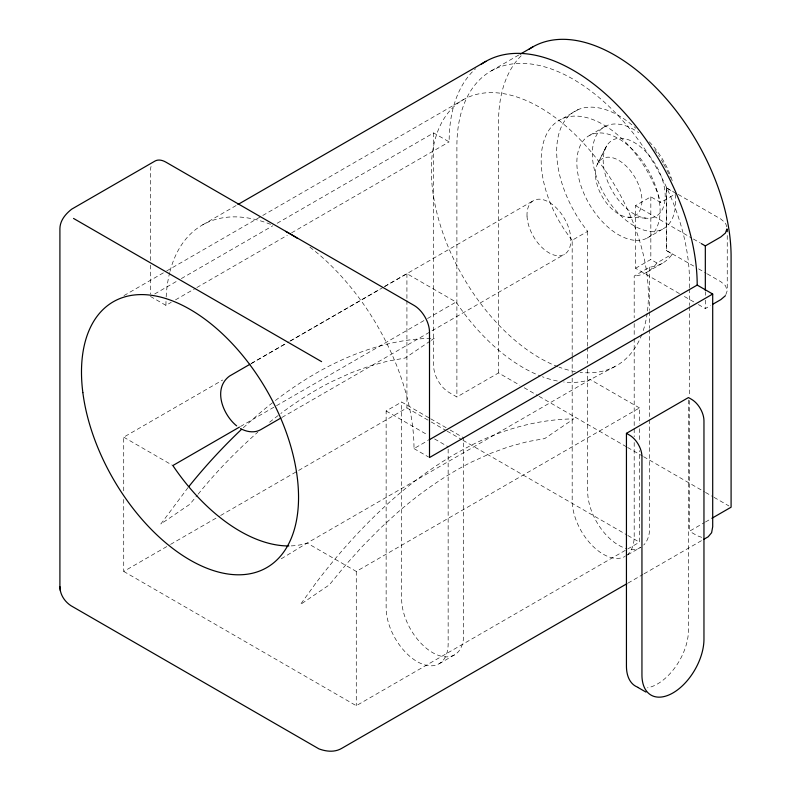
<?xml version="1.0" encoding="UTF-8"?>
<svg xmlns="http://www.w3.org/2000/svg" width="791" height="791" viewBox="0 0 791 791"><rect width="100%" height="100%" fill="white"/><g stroke="black" fill="none" stroke-linecap="round" stroke-linejoin="round"><path stroke-width="0.59" stroke-dasharray="3.96 2.97" d="M725.802 294.687L727.245 290.663L727.245 232.92M605.362 148.431L597.304 164.31L606.657 145.9M188.07 487.543L160.86 523.978L189.84 504.292L197.394 495.097M198.145 494.177C216.18 471.792 236.331 451.147 257.856 432.094M243.282 427.773L258.786 413.93A352.203 203.346 -60 0 1 273.815 401.729M430.175 341.05L405.19 358.016L387.491 361.21L369.179 366.223L351.253 372.749L331.834 381.588A337.925 195.1 -60 0 0 280.805 413.525M431.174 340.367L434.17 338.33C397.537 338.281 361.764 349.424 329.353 365.956A352.203 203.346 -60 0 0 274.764 400.997M281.25 558.792L307.126 543.061L590.323 379.561L616.219 365.847M439.074 663.778L454.578 654.829M625.79 555.895L628.44 554.333M202.694 224.842L236.895 205.096M491.369 70.834L519.133 54.806M123.96 295.616L165.596 271.57M166.664 270.957L261.692 216.091M262.76 215.478L463.486 99.587M154.7 293.965L177.055 281.062M181.317 278.6L272.875 225.742M277.137 223.28L433.636 132.928L449.14 141.876A175.404 101.268 60 0 1 475.638 68.698M150.438 296.427L165.942 305.375L171.261 302.31M175.523 299.848L195.753 288.171M196.821 287.558L287.311 235.303M291.572 232.851L449.14 141.876M562.688 118.541L578.191 109.593M589.789 135.271L605.293 126.323M250.955 363.712L286.263 343.324M290.544 340.852L380.422 288.962M384.693 286.49L533.421 200.627M123.722 490.875L123.722 437.166L222.736 380.006M251.479 363.405L288.745 341.9M289.803 341.277L383.497 287.192M384.555 286.579L406.92 273.666L456.061 302.043A153.474 88.612 60 0 0 540.065 375.863M240.494 426.497L426.478 319.119M427.526 318.516L456.061 302.043M572.18 356.375L572.18 240.266L587.683 231.318A87.702 50.634 60 0 1 561.63 126.224A87.702 50.634 60 0 1 635.885 128.32M679.41 293.599L635.559 268.287L635.559 205.63L650.835 196.801L660.673 202.486L676.176 193.538L666.338 187.853L666.338 250.51L672.399 254.01A87.702 50.634 60 0 1 649.698 267.121L634.194 276.069L634.194 317.883M666.338 187.853L673.349 191.64M281.962 417.421L564.428 254.336M647.176 238.051L662.68 229.103M448.151 449.169L448.151 643.706A43.851 25.322 60 0 1 417.144 661.602A43.851 25.322 60 0 1 386.137 607.903L386.137 410.974L401.64 402.026L429.74 418.251M635.559 268.287L650.835 259.458L656.896 262.968L672.399 254.01M666.338 250.51L693.697 266.043M123.722 499.418L123.722 571.438L169.501 545.009M170.559 544.386L219.542 516.118M220.6 515.505L406.92 407.929L430.175 421.356M646.969 272.144L662.472 263.195M433.636 132.928L433.636 365.65A21.921 12.656 60 0 0 449.14 392.504L456.891 396.983L498.538 372.937L519.875 385.257M309.894 247.128A175.404 101.268 60 0 1 414 448.596L427.891 440.577M698.344 304.535L705.325 308.559L710.486 305.583M291.207 545.889A153.474 88.612 60 0 0 307.126 543.061L356.276 571.438L639.474 407.929L639.474 423.798M123.722 571.438L356.276 705.701L626.69 549.567M627.757 548.954L639.474 542.191L639.474 450.652M627.728 554.778L640.621 547.412A43.851 25.322 60 0 1 628.667 549.102M689.445 400.483L689.445 531.245L704.395 522.614M705.463 522.001L710.802 518.916M628.014 583.076L642.974 574.444M644.042 573.821L701.746 540.51M628.123 217.189L648.442 218.276M701.765 537.346L697.197 535.725L689.445 531.245M678.194 194.438L720.828 219.048L725.446 222.973L727.245 228.006M635.559 205.63L691.364 237.854M693.361 239.001L700.342 243.025M698.542 268.841L706.294 273.32M707.263 273.874L720.828 281.705L725.446 285.63L727.245 290.663M684.393 296.477L695.358 302.805M639.474 407.929L590.323 379.561A153.474 88.612 60 0 1 563.597 381.974M524.146 387.719L538.009 395.727M539.076 396.34L626.551 446.846M627.619 447.459L642.549 456.081M643.617 456.694L704.425 491.804M705.493 492.417L712.958 496.728M714.026 497.341L728.956 505.963M430.709 418.805L448.151 428.88M450.089 429.997L463.655 437.828L463.655 634.748A43.851 25.322 60 0 1 432.647 652.654A43.851 25.322 60 0 1 401.64 598.945L401.64 402.026M431.233 421.969L446.025 430.512M447.083 431.125L461.885 439.667M462.943 440.28L626.788 534.874M627.846 535.487L639.474 542.191M386.137 410.974L427.802 435.03M434.585 438.946L448.151 446.777M414 448.596L428.534 456.99M123.722 437.166L172.863 465.543M705.325 291.691L705.325 295.31M705.325 300.125L705.325 308.559M689.445 287.736L689.445 280.617A164.439 94.94 60 0 0 573.168 79.219A164.439 94.94 60 0 0 456.891 146.355L456.891 396.983M689.445 288.923L689.445 305.534M689.445 306.72L689.445 396.805M688.457 399.969L688.457 630.279A43.851 25.322 -60 0 1 647.473 687.834M666.566 187.724L666.566 250.381M650.835 196.801L650.835 259.458M649.698 267.121L649.698 310.477M649.698 311.703L649.698 328.324M649.698 329.471L649.698 417.539M649.698 419.833L649.698 527.34A43.851 25.322 60 0 1 643.736 545.009M639.474 428.682L639.474 442.11M634.194 323.578L634.194 337.282M634.194 338.419L634.194 426.487M634.194 428.781L634.194 436.79M634.194 442.505L634.194 536.288A43.851 25.322 60 0 1 628.232 553.957M587.683 231.318L587.683 346.28M587.683 347.427L587.683 363.435M587.683 369.16L587.683 491.537A43.851 25.322 60 0 0 625.78 548.39M572.18 357.522L572.18 373.53M572.18 378.108L572.18 500.485A43.851 25.322 60 0 0 591.322 544.613A43.851 25.322 60 0 0 625.117 556.37M498.538 372.937L498.538 122.308A164.439 94.94 60 0 1 522.93 54.114M406.92 273.666L406.92 299.295M406.92 300.521L406.92 407.929M356.276 571.438L356.276 705.701M150.438 260.457L150.438 171.113A21.921 12.656 60 0 1 151.526 165.151M150.438 265.104L150.438 294.104M269.622 422.226A337.925 195.1 -60 0 1 279.846 414.247M656.896 262.968A87.702 50.634 60 0 1 634.194 276.069M572.18 240.266A87.702 50.634 60 0 1 562.49 118.62A87.702 50.634 60 0 1 660.673 202.486M654.78 149.796A87.702 50.634 60 0 1 659.437 156.737M661.316 159.802A87.702 50.634 60 0 1 663.145 162.936M663.738 163.994A87.702 50.634 60 0 1 670.62 178.024M675.158 194.388A58.87 33.993 60 0 1 636.508 227.146A58.87 33.993 60 0 1 592.37 152.406A58.87 33.993 60 0 1 638.723 132.69M649.263 141.826A58.87 33.993 60 0 1 672.587 182.029M165.942 305.375A175.404 101.268 60 0 1 166.11 298.088M166.169 296.892A175.404 101.268 60 0 1 169.719 272.49M170.006 271.382A175.404 101.268 60 0 1 271.649 224.763M641.837 334.455A153.474 88.612 60 0 1 580.1 372.334M575.334 371.632A153.474 88.612 60 0 1 558.93 367.093M557.882 366.698A153.474 88.612 60 0 1 431.56 178.38A153.474 88.612 60 0 1 543.773 109.751A153.474 88.612 60 0 1 647.354 311.99M647.186 313.206A153.474 88.612 60 0 1 642.252 333.347M557.378 381.005A153.474 88.612 60 0 1 542.399 376.763M315.56 583.511L300.392 604.532L329.372 584.846L345.974 564.626L362.08 546.69L380.135 528.418L397.379 512.647A337.925 195.1 -60 0 1 471.367 462.142L490.786 453.302L508.712 446.777L527.024 441.764L544.722 438.58L573.702 418.894C537.04 419.319 501.276 429.671 468.885 446.51A352.203 203.346 -60 0 0 398.318 494.494C367.459 520.903 340.041 551.139 315.56 583.511M634.046 240.227L632.711 240.049A58.87 33.993 60 0 1 577.41 155.135A58.87 33.993 60 0 1 644.507 164.172A58.87 33.993 60 0 1 634.046 240.227M527.024 216.101A31.007 17.906 60 0 0 560.819 255.612A31.007 17.906 60 0 0 558.93 210.722A31.007 17.906 60 0 0 527.024 216.101M603.573 166.219A43.851 25.322 60 0 0 653.742 217.327A43.851 25.322 60 0 0 645.268 151.2A43.851 25.322 60 0 0 603.573 166.219M595.514 176.007A32.886 18.984 60 0 0 631.92 216.922A32.886 18.984 60 0 0 628.647 168.681A32.886 18.984 60 0 0 595.514 176.007"/><path stroke-width="1.19" d="M726.889 229.004L725.446 233.029L720.828 236.954L705.325 245.902L701.33 243.598M188.831 486.584C205.047 466.354 222.666 447.271 241.463 429.404M725.446 295.686L720.828 299.611L712.553 304.387M237.962 204.483L485.892 61.342M520.201 54.183L533.015 46.788M249.877 364.325L229.548 376.061C212.492 388.589 222.884 414.81 236.647 425.865M239.436 427.11L172.863 465.543A153.474 88.612 60 0 0 288.863 545.948M280.894 418.034L260.565 429.77C254.247 433.28 246.574 431.896 240.513 428.574M428.959 439.954L697.197 285.086L712.701 294.044L712.701 526.766L711.613 532.729L708.163 536.802L703.881 539.274M712.701 294.044L429.503 457.544L429.503 332.23A21.921 12.656 60 0 0 414 305.375L165.942 162.165A21.921 12.656 60 0 0 154.977 161.077L71.684 209.17C65.564 213.956 60.047 220.471 59.908 228.629L59.908 586.665C60.017 594.506 64.457 601.378 70.874 605.659L318.931 748.869C326.268 751.608 334.633 752.518 341.672 748.395L626.947 583.699M626.442 433.349L688.457 397.547L691.561 399.336A17.54 10.125 60 0 1 703.96 420.822L703.96 639.227A43.851 25.322 -60 0 1 672.953 692.936A43.851 25.322 -60 0 1 641.946 675.03L641.946 456.625A17.54 10.125 60 0 0 629.547 435.139L626.442 433.349L626.442 666.081A43.851 25.322 -60 0 0 637.912 687.26M711.87 518.293L731.092 507.199L731.092 256.571A164.439 94.94 60 0 0 657.024 88.701A164.439 94.94 60 0 0 529.179 49.171M73.533 218.435L321.591 361.645M638.208 687.616L645.96 692.095M59.908 586.665L60.393 590.877M727.245 229.232L727.245 231.684M705.325 245.902L705.325 290.485M481.057 64.397A175.404 101.268 60 0 1 617.662 105.48A175.404 101.268 60 0 1 697.197 285.086M285.65 231.368A175.404 101.268 60 0 1 297.02 238.071M82.847 392.583A153.474 88.612 60 0 0 258.42 571.478A153.474 88.612 60 0 0 228.787 340.031A153.474 88.612 60 0 0 82.847 392.583"/></g></svg>
